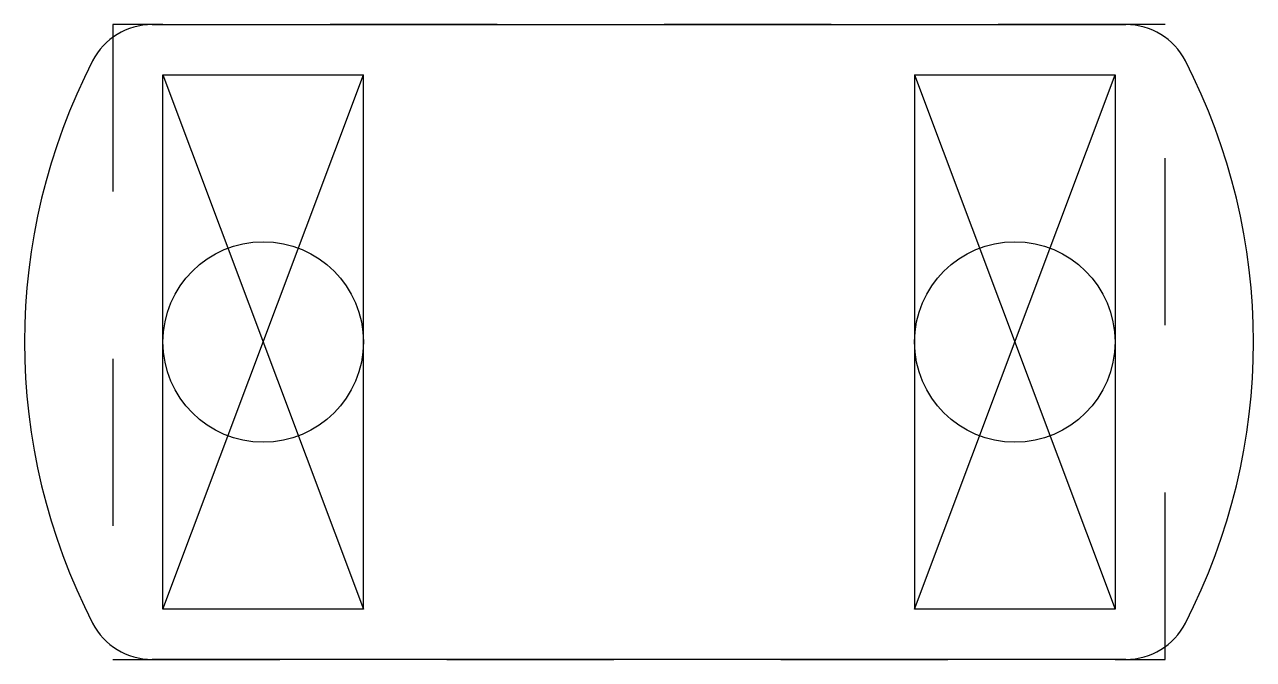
# Model space of a CAD drawing. Extents: x -1.43 to 5.93, y -1.9 to 1.9.
import ezdxf

# ---------------------------------------------------------------- set-up
doc = ezdxf.new("R2010")
doc.units = 0
doc.linetypes.add('虚线', pattern=[2, 1, -1])
for name, color, linetype in [('粗实线层', 7, 'CONTINUOUS'), ('细实线层', 7, 'CONTINUOUS'), ('虚线层', 6, '虚线')]:
    doc.layers.add(name, color=color, linetype=linetype)

msp = doc.modelspace()

# ---------------------------------------------------------------- linework, layer by layer
at = {"layer": '粗实线层'}
for p, q in [((-0.6654, 1.9), (5.1654, 1.9)), ((5.1654, -1.9), (-0.6654, -1.9))]:
    msp.add_line(p, q, dxfattribs=at)
for centre, radius, start, end in [((-0.6654, 1.5001), 0.3999, 89.99768, 152.78022), ((5.1654, 1.5), 0.4, 27.22747, 89.99954), ((2.25, 0), 3.6787, 152.77394, 207.22586), ((2.25, 0), 3.6787, 332.77394, 27.22624), ((-0.6655, -1.5001), 0.3999, 207.21186, 270.00517), ((5.1654, -1.5001), 0.3999, 269.99768, 332.78021)]:
    msp.add_arc(centre, radius, start, end, dxfattribs=at)
at = {"layer": '细实线层'}
for p, q in [((-0.6, -1.6), (-0.6, 1.6)), ((-0.6, 1.6), (0.6, 1.6)), ((-0.6, 1.6), (0.6, -1.6)), ((-0.6, -1.6), (0.6, 1.6)), ((0.6, -1.6), (0.6, 1.6)), ((3.9, 1.6), (3.9, -1.6)), ((3.9, 1.6), (5.1, 1.6)), ((3.9, 1.6), (5.1, -1.6)), ((3.9, -1.6), (5.1, 1.6)), ((5.1, 1.6), (5.1, -1.6)), ((0.6, -1.6), (-0.6, -1.6)), ((5.1, -1.6), (3.9, -1.6))]:
    msp.add_line(p, q, dxfattribs=at)
for centre in [(0, 0), (4.5, 0)]:
    msp.add_circle(centre, 0.6, dxfattribs=at)
at = {"layer": '虚线层'}
msp.add_lwpolyline([(-0.9, 1.9), (-0.9, -1.9), (5.4, -1.9), (5.4, 1.9)], close=True, dxfattribs=at)

doc.saveas('drawing.dxf')
